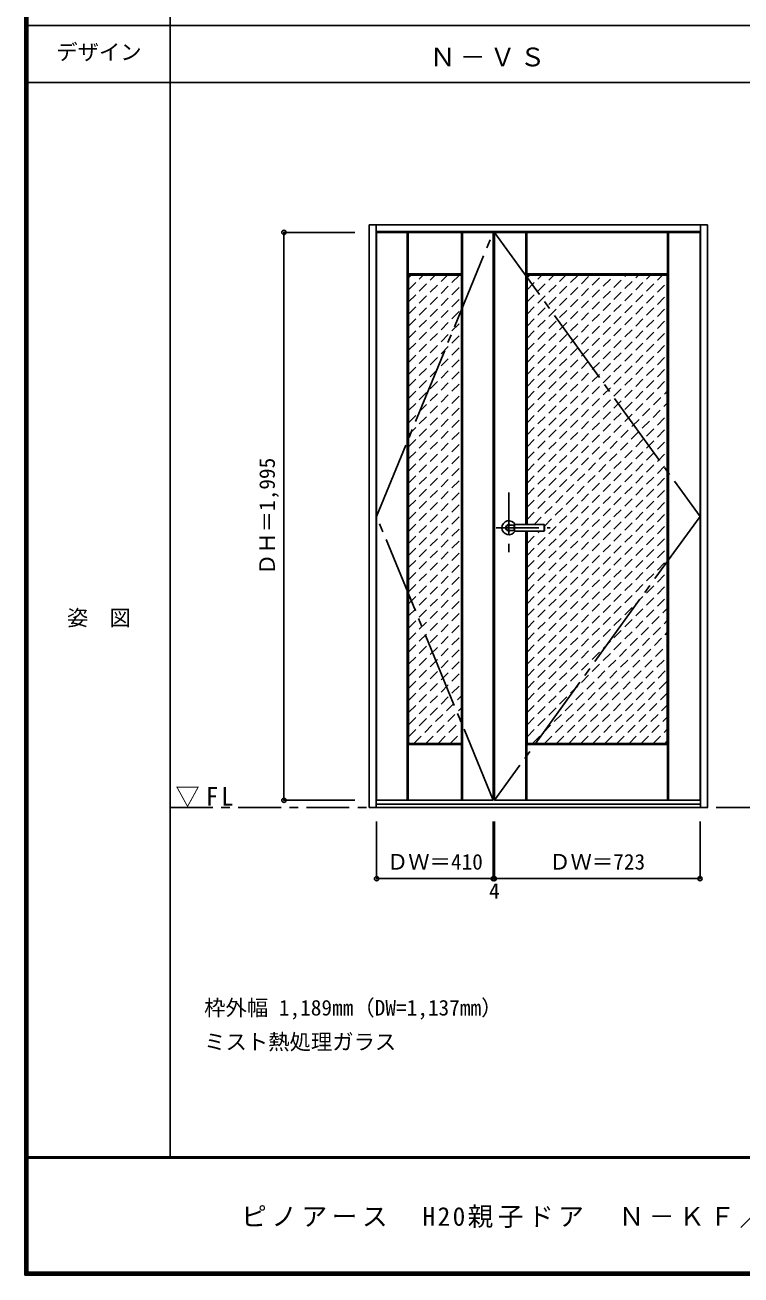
# Model space of a CAD drawing. Units: millimetres, scale not verified. Extents: x -6000 to 5700, y -4307 to 4260.
# Drawn here: x -6000 to -3483, y -4205 to 186 of the extents above; entities that cross this region are included whole.
import ezdxf
from ezdxf.enums import TextEntityAlignment as Align

# ---------------------------------------------------------------- set-up
doc = ezdxf.new("R2010")
doc.units = ezdxf.units.MM
doc.header["$LTSCALE"] = 30
doc.header["$PDMODE"] = 32
doc.header["$PDSIZE"] = 15
for name, pattern in [('CHAIN1', [8, 5, -1, 1, -1]), ('CHAIN2', [12, 9, -1, 1, -1]), ('DASHED1', [1.8, 1.2, -0.6])]:
    doc.linetypes.add(name, pattern=pattern)
for name, color, linetype in [('0-1_通り芯', 4, 'CHAIN1'), ('0-2_扉', 3, 'Continuous'), ('0-3_仕上げ', 7, 'Continuous'), ('0-4_枠', 3, 'Continuous'), ('0-5_レバー', 3, 'Continuous'), ('0-7_', 7, 'CHAIN2'), ('0-A_文字', 7, 'Continuous'), ('0-B_寸法', 7, 'Continuous'), ('0-C_ハッチ', 4, 'DASHED1'), ('F-1_枠', 6, 'Continuous'), ('F-A_文字', 7, 'Continuous')]:
    doc.layers.add(name, color=color, linetype=linetype)
doc.styles.add('ＭＳ ゴシック', font='')
doc.styles.get('ＭＳ ゴシック').set_extended_font_data('MS Gothic')

msp = doc.modelspace()

# ---------------------------------------------------------------- linework, layer by layer
at = {"layer": '0-1_通り芯'}
for p, q in [((-4299, -1456), (-4299, -1666)), ((-4344, -1580), (-4154, -1580))]:
    msp.add_line(p, q, dxfattribs=at)
at = {"layer": '0-1_通り芯', "color": 7}
msp.add_line((-5490, -2562.5), (-1026.8, -2562.5), dxfattribs=at)
at = {"layer": '0-2_扉'}
for p, q in [((-4764, -2537.5), (-4764, -542.5)), ((-4354, -542.5), (-4764, -542.5)), ((-4354, -2537.5), (-4354, -542.5)), ((-4350, -2537.5), (-4350, -542.5)), ((-4350, -542.5), (-3627, -542.5)), ((-3627, -2537.5), (-3627, -542.5)), ((-4354, -2537.5), (-4764, -2537.5)), ((-4350, -2537.5), (-3627, -2537.5))]:
    msp.add_line(p, q, dxfattribs=at)
at = {"layer": '0-3_仕上げ'}
for p, q in [((-4656, -2537.5), (-4656, -542.5)), ((-4654.5, -690), (-4654.5, -542.5)), ((-4653, -688.5), (-4653, -542.5)), ((-4465, -688.5), (-4465, -542.5)), ((-4462, -2537.5), (-4462, -542.5)), ((-4239, -1568.5), (-4239, -542.5)), ((-4237.5, -690), (-4237.5, -542.5)), ((-4236, -688.5), (-4236, -542.5)), ((-3741, -688.5), (-3741, -542.5)), ((-3739.5, -690), (-3739.5, -542.5)), ((-3738, -2537.5), (-3738, -542.5)), ((-4653, -688.5), (-4654.5, -690)), ((-4652, -692.5), (-4654.5, -690)), ((-4653, -688.5), (-4465, -688.5)), ((-4465, -688.5), (-4463.5, -690)), ((-4236, -688.5), (-4237.5, -690)), ((-4235, -692.5), (-4237.5, -690)), ((-3741, -688.5), (-4236, -688.5)), ((-3742, -692.5), (-3739.5, -690)), ((-3741, -688.5), (-3739.5, -690)), ((-4239, -2537.5), (-4239, -1591.5)), ((-4652, -2337.5), (-4654.5, -2340)), ((-4653, -2341.5), (-4654.5, -2340)), ((-4654.5, -2537.5), (-4654.5, -2340)), ((-4653, -2537.5), (-4653, -2341.5)), ((-4653, -2341.5), (-4465, -2341.5)), ((-4466, -2337.5), (-4463.5, -2340)), ((-4463.5, -2537.5), (-4463.5, -2340)), ((-4235, -2337.5), (-4237.5, -2340)), ((-4237.5, -2537.5), (-4237.5, -2340)), ((-4236, -2341.5), (-3741, -2341.5)), ((-3742, -2337.5), (-3739.5, -2340)), ((-3741, -2341.5), (-3739.5, -2340)), ((-3741, -2537.5), (-3741, -2341.5)), ((-3739.5, -2537.5), (-3739.5, -2340))]:
    msp.add_line(p, q, dxfattribs=at)
at = {"layer": '0-3_仕上げ', "color": 3}
for p, q in [((-4466, -692.5), (-4652, -692.5)), ((-4652, -2337.5), (-4652, -692.5)), ((-4466, -2337.5), (-4466, -692.5)), ((-3742, -692.5), (-4235, -692.5)), ((-4235, -1568.5), (-4235, -692.5)), ((-3742, -692.5), (-3742, -2337.5)), ((-4235, -2337.5), (-4235, -1591.5)), ((-4652, -2337.5), (-4466, -2337.5)), ((-3742, -2337.5), (-4235, -2337.5))]:
    msp.add_line(p, q, dxfattribs=at)
at = {"layer": '0-3_仕上げ'}
for points in [[(-4466, -692.5), (-4463.5, -690), (-4463.5, -542.5)], [(-4465, -2537.5), (-4465, -2341.5), (-4463.5, -2340)], [(-4236, -2537.5), (-4236, -2341.5), (-4237.5, -2340)]]:
    msp.add_lwpolyline(points, dxfattribs=at)
at = {"layer": '0-4_枠'}
for p, q in [((-4790, -515.5), (-4790, -2562.5)), ((-4790, -515.5), (-3601, -515.5)), ((-4766, -2562.5), (-4766, -515.5)), ((-3625, -2562.5), (-3625, -515.5)), ((-3601, -515.5), (-3601, -2562.5)), ((-4766, -539.5), (-3625, -539.5)), ((-4790, -2562.5), (-3601, -2562.5)), ((-4766, -2550.5), (-3625, -2550.5))]:
    msp.add_line(p, q, dxfattribs=at)
at = {"layer": '0-5_レバー'}
for p, q in [((-4299, -1570.5), (-4280, -1570.5)), ((-4280, -1569.5), (-4279, -1568.5)), ((-4280, -1590.5), (-4280, -1569.5)), ((-4279, -1568.5), (-4175, -1568.5)), ((-4174, -1569.5), (-4175, -1568.5)), ((-4174, -1590.5), (-4174, -1569.5)), ((-4299, -1589.5), (-4280, -1589.5)), ((-4280, -1590.5), (-4279, -1591.5)), ((-4175, -1591.5), (-4279, -1591.5)), ((-4174, -1590.5), (-4175, -1591.5))]:
    msp.add_line(p, q, dxfattribs=at)
at = {"layer": '0-5_レバー', "color": 4}
for p, q in [((-4279, -1591.5), (-4279, -1568.5)), ((-4175, -1568.5), (-4175, -1591.5))]:
    msp.add_line(p, q, dxfattribs=at)
for radius, start, end in [(24.55, 27.93255, 332.06745), (11, 59.72736, 300.27264)]:
    msp.add_arc((-4299, -1580), radius, start, end, dxfattribs=at)
at = {"layer": '0-5_レバー'}
msp.add_arc((-4299, -1580), 9.5, 90, 270, dxfattribs=at)
at = {"layer": '0-7_'}
for points in [[(-4354, -2537.5), (-4764, -1540), (-4354, -542.5)], [(-4350, -542.5), (-3627, -1540), (-4350, -2537.5)]]:
    msp.add_lwpolyline(points, dxfattribs=at)
at = {"layer": '0-B_寸法', "color": 4}
for p, q in [((-5090, -542.5), (-5090, -2537.5)), ((-5090, -542.5), (-4840, -542.5)), ((-5090, -2537.5), (-4840, -2537.5)), ((-4764, -2812.5), (-4764, -2612.5)), ((-4354, -2812.5), (-4354, -2612.5)), ((-3627, -2812.5), (-3627, -2612.5)), ((-4350, -2812.5), (-3627, -2812.5))]:
    msp.add_line(p, q, dxfattribs=at)
msp.add_lwpolyline([(-4764, -2812.5), (-4354, -2812.5), (-4350, -2812.5), (-4350, -2612.5)], dxfattribs=at)
at = {"layer": '0-B_寸法'}
for p in [(-5090, -542.5), (-5090, -2537.5), (-4764, -2812.5), (-4354, -2812.5), (-4350, -2812.5), (-3627, -2812.5)]:
    msp.add_point(p, dxfattribs=at)
at = {"layer": '0-C_ハッチ'}
for p, q in [((-4652, -702.01), (-4642.49, -692.5)), ((-4652, -871.72), (-4472.78, -692.5)), ((-4652, -829.29), (-4515.21, -692.5)), ((-4652, -786.87), (-4557.63, -692.5)), ((-4652, -744.44), (-4600.06, -692.5)), ((-4235, -702.01), (-4225.49, -692.5)), ((-4235, -1168.7), (-3758.8, -692.5)), ((-4235, -1126.28), (-3801.22, -692.5)), ((-4235, -1083.85), (-3843.65, -692.5)), ((-4235, -1041.43), (-3886.07, -692.5)), ((-4235, -999), (-3928.5, -692.5)), ((-4235, -956.57), (-3970.93, -692.5)), ((-4235, -914.15), (-4013.35, -692.5)), ((-4235, -871.72), (-4055.78, -692.5)), ((-4235, -829.29), (-4098.21, -692.5)), ((-4235, -786.87), (-4140.63, -692.5)), ((-4235, -744.44), (-4183.06, -692.5)), ((-4652, -914.15), (-4466, -728.15)), ((-4235, -1211.13), (-3742, -718.13)), ((-4652, -956.57), (-4466, -770.57)), ((-4235, -1253.56), (-3742, -760.56)), ((-4652, -999), (-4466, -813)), ((-4235, -1295.98), (-3742, -802.98)), ((-4652, -1041.43), (-4466, -855.43)), ((-4235, -1338.41), (-3742, -845.41)), ((-4652, -1083.85), (-4466, -897.85)), ((-4235, -1380.84), (-3742, -887.84)), ((-4652, -1126.28), (-4466, -940.28)), ((-4235, -1423.26), (-3742, -930.26)), ((-4652, -1168.7), (-4466, -982.7)), ((-4235, -1465.69), (-3742, -972.69)), ((-4652, -1211.13), (-4466, -1025.13)), ((-4235, -1508.12), (-3742, -1015.12)), ((-4652, -1253.56), (-4466, -1067.56)), ((-4235, -1550.54), (-3742, -1057.54)), ((-4652, -1295.98), (-4466, -1109.98)), ((-4210.53, -1568.5), (-3742, -1099.97)), ((-4652, -1338.41), (-4466, -1152.41)), ((-4235, -1677.82), (-3742, -1184.82)), ((-4174, -1574.39), (-3742, -1142.39)), ((-4652, -1380.84), (-4466, -1194.84)), ((-4235, -1720.25), (-3742, -1227.25)), ((-4652, -1423.26), (-4466, -1237.26)), ((-4235, -1762.67), (-3742, -1269.67)), ((-4652, -1465.69), (-4466, -1279.69)), ((-4235, -1805.1), (-3742, -1312.1)), ((-4652, -1508.12), (-4466, -1322.12)), ((-4235, -1847.53), (-3742, -1354.53)), ((-4652, -1550.54), (-4466, -1364.54)), ((-4235, -1889.95), (-3742, -1396.95)), ((-4652, -1592.97), (-4466, -1406.97)), ((-4235, -1932.38), (-3742, -1439.38)), ((-4652, -1635.39), (-4466, -1449.39)), ((-4652, -1677.82), (-4466, -1491.82)), ((-4235, -1974.81), (-3742, -1481.81)), ((-4652, -1720.25), (-4466, -1534.25)), ((-4235, -2017.23), (-3742, -1524.23)), ((-4652, -1762.67), (-4466, -1576.67)), ((-4235, -2059.66), (-3742, -1566.66)), ((-4652, -1805.1), (-4466, -1619.1)), ((-4235, -1592.97), (-4233.53, -1591.5)), ((-4235, -1635.39), (-4191.1, -1591.5)), ((-4235, -2102.09), (-3742, -1609.09)), ((-4652, -1847.53), (-4466, -1661.53)), ((-4235, -2144.51), (-3742, -1651.51)), ((-4652, -1889.95), (-4466, -1703.95)), ((-4235, -2186.94), (-3742, -1693.94)), ((-4652, -1932.38), (-4466, -1746.38)), ((-4235, -2229.36), (-3742, -1736.36)), ((-4652, -1974.81), (-4466, -1788.81)), ((-4235, -2271.79), (-3742, -1778.79)), ((-4652, -2017.23), (-4466, -1831.23)), ((-4235, -2314.22), (-3742, -1821.22)), ((-4652, -2059.66), (-4466, -1873.66)), ((-4215.86, -2337.5), (-3742, -1863.64)), ((-4652, -2102.09), (-4466, -1916.09)), ((-4173.43, -2337.5), (-3742, -1906.07)), ((-4652, -2144.51), (-4466, -1958.51)), ((-4131, -2337.5), (-3742, -1948.5)), ((-4652, -2186.94), (-4466, -2000.94)), ((-4088.58, -2337.5), (-3742, -1990.92)), ((-4652, -2229.36), (-4466, -2043.36)), ((-4046.15, -2337.5), (-3742, -2033.35)), ((-4652, -2271.79), (-4466, -2085.79)), ((-4003.72, -2337.5), (-3742, -2075.78)), ((-4652, -2314.22), (-4466, -2128.22)), ((-3961.3, -2337.5), (-3742, -2118.2)), ((-4632.86, -2337.5), (-4466, -2170.64)), ((-3918.87, -2337.5), (-3742, -2160.63)), ((-4590.43, -2337.5), (-4466, -2213.07)), ((-3876.44, -2337.5), (-3742, -2203.06)), ((-4548, -2337.5), (-4466, -2255.5)), ((-3834.02, -2337.5), (-3742, -2245.48)), ((-4505.58, -2337.5), (-4466, -2297.92)), ((-3791.59, -2337.5), (-3742, -2287.91)), ((-3749.17, -2337.5), (-3742, -2330.33))]:
    msp.add_line(p, q, dxfattribs=at)
at = {"layer": 'F-1_枠'}
for p, q in [((-6000, 4175), (-6000, -4205)), ((-5995, 4175), (-5995, -4205)), ((-5990, 4175), (-5990, -4205)), ((-5490, 4175), (-5490, -3790)), ((-6000, 184.5), (5700, 184.5)), ((-6000, -15.5), (5700, -15.5)), ((5700, -3790), (-6000, -3790)), ((5700, -3795), (-6000, -3795)), ((5700, -4195), (-6000, -4195)), ((5700, -4200), (-6000, -4200)), ((5700, -4205), (-6000, -4205))]:
    msp.add_line(p, q, dxfattribs=at)

# ---------------------------------------------------------------- texts
at = {"layer": '0-A_文字', "style": 'ＭＳ ゴシック'}
for s, p in [('枠外幅 1,189mm（DW=1,137mm）', (-5370, -3310)), ('ミスト熱処理ガラス', (-5370, -3430))]:
    msp.add_text(s, height=54.99, dxfattribs=at).set_placement(p, align=Align.BOTTOM_LEFT)
at = {"layer": '0-A_文字', "char_height": 65.98, "attachment_point": 7, "style": 'ＭＳ ゴシック'}
for s, insert in [('\\T1.17;Ｎ－ＶＳ', (-4576.7, 39.5)), ('\\T1.26;\\W0.95;▽FL', (-5471.25, -2562.5))]:
    msp.add_mtext(s, dxfattribs=dict(at, insert=insert))
at = {"layer": '0-B_寸法', "style": 'ＭＳ ゴシック'}
msp.add_text('ＤＨ＝1,995', height=54.99, rotation=90, dxfattribs=at).set_placement((-5105, -1746.25), align=Align.BOTTOM_LEFT)
for s, p in [('ＤＷ＝410', (-4727.75, -2797.5)), ('ＤＷ＝723', (-4157.25, -2797.5)), ('4', (-4368.75, -2899.89))]:
    msp.add_text(s, height=54.99, dxfattribs=at).set_placement(p, align=Align.BOTTOM_LEFT)
at = {"layer": 'F-A_文字', "style": 'ＭＳ ゴシック'}
for s, p in [('デザイン', (-5890, 47)), ('姿\u3000図', (-5852.5, -1940.25))]:
    msp.add_text(s, height=54.99, dxfattribs=at).set_placement(p, align=Align.BOTTOM_LEFT)
at = {"layer": 'F-A_文字', "insert": (-5240, -4040), "char_height": 65.98, "attachment_point": 7, "style": 'ＭＳ ゴシック'}
msp.add_mtext('\\T1.18;ピノアース\u3000H20親子ドア\u3000Ｎ－ＫＦ／ＫＳ／ＶＭ／ＶＮ／ＶＦ／ＶＳ／ＶＶ', dxfattribs=at)

doc.saveas('drawing.dxf')
